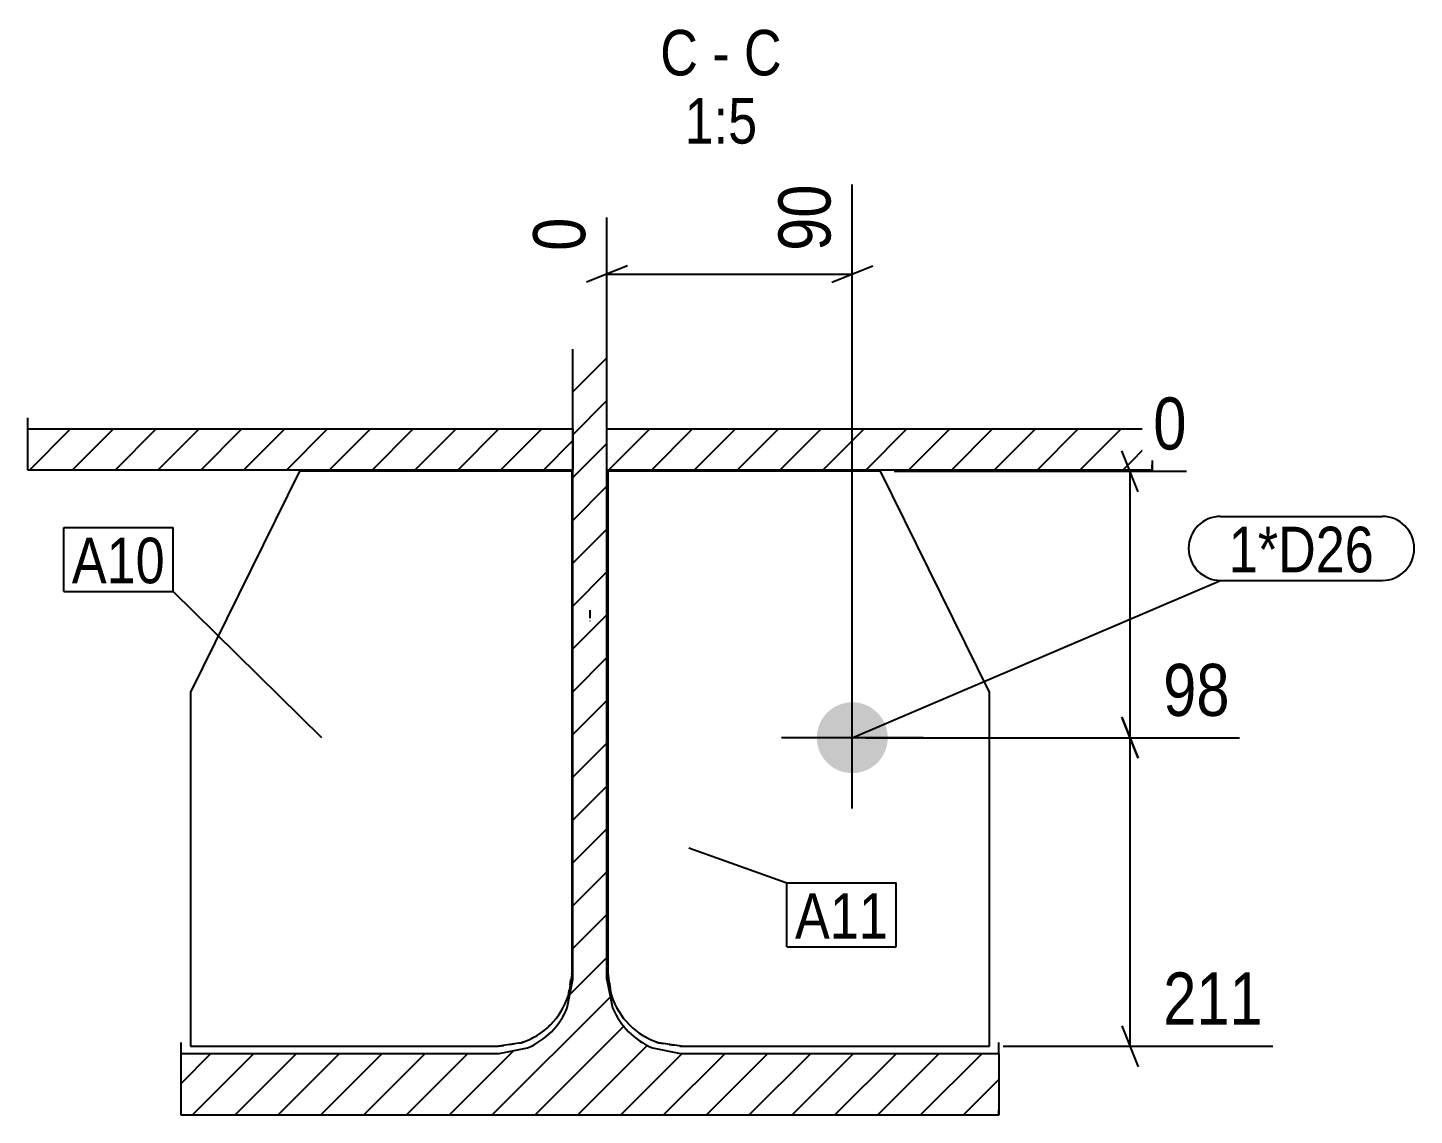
# Model space of a CAD drawing. Header units: millimetres. Extents: x 23 to 83937, y 8 to 4911.
# Drawn here: x 77831 to 78340, y 12 to 411 of the extents above; entities that cross this region are included whole.
import ezdxf

# ---------------------------------------------------------------- set-up
doc = ezdxf.new("R2010")
doc.units = ezdxf.units.MM
doc.linetypes.add('DXK_LINE_DOT2', pattern=[3.9198, 1.9599, -1.9599])
doc.linetypes.add('DXK_LINE_DOT3', pattern=[5.9187, 2.979, -0.9799, 0.9799, -0.9799])
for name, color, linetype in [('MÅLSÆTNING', 7, 'Continuous'), ('STÅL', 7, 'Continuous'), ('TEKST', 7, 'Continuous')]:
    doc.layers.add(name, color=color, linetype=linetype)
doc.styles.add('Arial Narrow', font='ARIALN.TTF', dxfattribs={"height": 0.2})

msp = doc.modelspace()

# ---------------------------------------------------------------- hatches: boundary and pattern name
at = {"layer": 'STÅL', "linetype": 'Continuous'}
h = msp.add_hatch(dxfattribs=at)
h.set_pattern_fill('', scale=3.5, style=0, pattern_type=0)
h.set_pattern_definition([(45, (78031.294, 293.173), (-7.85772, 7.85772), [])])
h.paths.add_polyline_path([(78043.79, 293.17), (78031.29, 293.17), (78031.29, 61.87), (78029.24, 51.46), (78023.39, 42.64), (78014.63, 36.74), (78004.29, 34.67), (77887.54, 34.67), (77887.54, 12), (78187.54, 12), (78187.54, 34.67), (78070.79, 34.67), (78060.46, 36.74), (78051.7, 42.64), (78045.85, 51.46), (78043.79, 61.87)])
h = msp.add_hatch(dxfattribs=at)
h.set_pattern_fill('', scale=3.5, style=0, pattern_type=0)
h.set_pattern_definition([(45, (77831.294, 263.878), (-7.8577, 7.8577), [])])
h.paths.add_polyline_path([(78031.29, 263.88), (77831.29, 263.88), (77831.29, 248.77), (78031.29, 248.77)])
h = msp.add_hatch(dxfattribs=at)
h.set_pattern_fill('', scale=3.5, style=0, pattern_type=0)
h.set_pattern_definition([(45, (78043.794, 263.878), (-7.8577, 7.8577), [])])
h.paths.add_polyline_path([(78243.79, 263.88), (78043.79, 263.88), (78043.79, 248.77), (78243.79, 248.77)])
msp.add_hatch(color=96, dxfattribs=at).paths.add_polyline_path([(78120.79, 150.55, -1), (78146.79, 150.55, -1)])

# ---------------------------------------------------------------- linework, layer by layer
at = {"layer": 'MÅLSÆTNING', "color": 7, "linetype": 'Continuous'}
for p, q in [((78133.79, 155.55), (78133.79, 353.58)), ((78043.79, 182.52), (78043.79, 341.4)), ((78051.29, 323.71), (78036.29, 317.71)), ((78043.79, 320.71), (78133.79, 320.71)), ((78126.29, 317.71), (78141.29, 323.71)), ((78238.71, 240.81), (78232.71, 255.81)), ((78149.09, 248.31), (78256.39, 248.31)), ((78235.71, 150.55), (78235.71, 248.31)), ((78232.71, 158.05), (78238.71, 143.05)), ((78238.71, 143.05), (78232.71, 158.05)), ((78138.79, 150.55), (78275.87, 150.55)), ((78138.79, 150.55), (78275.87, 150.55)), ((78235.71, 37.31), (78235.71, 150.55)), ((78232.71, 44.81), (78238.71, 29.81)), ((78189.09, 37.31), (78288.05, 37.31))]:
    msp.add_line(p, q, dxfattribs=at)
at = {"layer": 'STÅL', "color": 2, "linetype": 'Continuous'}
for p, q in [((78031.29, 61.87), (78031.29, 293.17)), ((78043.79, 61.87), (78043.79, 293.17)), ((77831.29, 263.88), (77831.29, 267.88)), ((78243.79, 263.88), (78243.79, 267.88)), ((77831.29, 263.88), (78031.29, 263.88)), ((77831.29, 248.77), (77831.29, 263.88)), ((78031.29, 263.88), (78031.29, 248.77)), ((78043.79, 263.88), (78243.79, 263.88)), ((78043.79, 248.77), (78043.79, 263.88)), ((78243.79, 263.88), (78243.79, 248.77)), ((78031.29, 248.77), (77831.29, 248.77)), ((77930.99, 248.31), (77890.99, 167.31)), ((78030.99, 248.31), (77930.99, 248.31)), ((78030.99, 64.31), (78030.99, 248.31)), ((78243.79, 248.77), (78043.79, 248.77)), ((78144.09, 248.31), (78044.09, 248.31)), ((78044.09, 248.31), (78044.09, 64.31)), ((78184.09, 167.31), (78144.09, 248.31)), ((77890.99, 167.31), (77890.99, 37.31)), ((78184.09, 37.31), (78184.09, 167.31)), ((78029.24, 51.46), (78031.29, 61.87)), ((78030.99, 64.31), (78029.67, 55.97)), ((78043.79, 61.87), (78045.85, 51.46)), ((78045.42, 55.97), (78044.09, 64.31)), ((77887.54, 34.67), (77887.54, 38.68)), ((77890.99, 37.31), (78003.99, 37.31)), ((78012.34, 38.63), (78003.99, 37.31)), ((78004.29, 34.67), (78014.63, 36.74)), ((78060.46, 36.74), (78070.79, 34.67)), ((78071.09, 37.31), (78062.75, 38.63)), ((78071.09, 37.31), (78184.09, 37.31)), ((78187.54, 34.67), (78187.54, 38.68)), ((77887.54, 12), (77887.54, 34.67)), ((77887.54, 34.67), (78004.29, 34.67)), ((78070.79, 34.67), (78187.54, 34.67)), ((78187.54, 34.67), (78187.54, 12)), ((78187.54, 12), (77887.54, 12))]:
    msp.add_line(p, q, dxfattribs=at)
at = {"layer": 'STÅL', "color": 7, "linetype": 'DXK_LINE_DOT2'}
for p, q in [((78031.29, 263.88), (78031.29, 267.88)), ((78043.79, 263.88), (78043.79, 267.88)), ((77831.29, 248.77), (77831.29, 252.77)), ((78031.29, 248.77), (78031.29, 252.77)), ((78043.79, 248.77), (78043.79, 252.77)), ((78243.79, 248.77), (78243.79, 252.77)), ((78029.67, 55.97), (78030.99, 64.31)), ((78031.29, 61.87), (78031.29, 65.88)), ((78043.79, 61.87), (78043.79, 65.88)), ((78044.09, 64.31), (78045.42, 55.97)), ((78003.99, 37.31), (78012.34, 38.63)), ((78062.75, 38.63), (78071.09, 37.31)), ((77887.54, 12), (77887.54, 16.01)), ((78187.54, 12), (78187.54, 16.01))]:
    msp.add_line(p, q, dxfattribs=at)
at = {"layer": 'STÅL', "color": 7, "linetype": 'DXK_LINE_DOT3'}
msp.add_line((78037.54, 197.36), (78037.54, 193.35), dxfattribs=at)
at = {"layer": 'STÅL', "color": 96, "linetype": 'Continuous'}
for p, q in [((78133.79, 124.55), (78133.79, 176.55)), ((78159.79, 150.55), (78107.79, 150.55))]:
    msp.add_line(p, q, dxfattribs=at)
at = {"layer": 'STÅL', "color": 2, "linetype": 'Continuous'}
for centre, radius, start, end in [((78003.99, 64.31), 27, 288, 342), ((78071.09, 64.31), 27, 198, 252), ((78004.16, 61.74), 27.1, 292.7149, 337.7138), ((78070.93, 61.74), 27.1, 202.2862, 247.2851)]:
    msp.add_arc(centre, radius, start, end, dxfattribs=at)
at = {"layer": 'STÅL', "color": 7, "linetype": 'DXK_LINE_DOT2'}
for centre, start, end in [((78003.99, 64.31), 288, 342), ((78071.09, 64.31), 198, 252)]:
    msp.add_arc(centre, 27, start, end, dxfattribs=at)
at = {"layer": 'TEKST', "color": 7, "linetype": 'Continuous'}
for p, q in [((78268.91, 231.76), (78328.2, 231.76)), ((77844.48, 227.73), (77884.6, 227.73)), ((77844.48, 204.23), (77844.48, 227.73)), ((77884.6, 204.23), (77884.6, 227.73)), ((77844.48, 204.23), (77884.6, 204.23)), ((77939.13, 150.55), (77884.6, 204.23)), ((78268.91, 208.26), (78328.2, 208.26)), ((78073.78, 110.17), (78109.78, 97.27)), ((78109.78, 97.27), (78149.9, 97.27)), ((78109.78, 73.77), (78109.78, 97.27)), ((78149.9, 73.77), (78149.9, 97.27)), ((78109.78, 73.77), (78149.9, 73.77))]:
    msp.add_line(p, q, dxfattribs=at)
for centre, start, end in [((78268.91, 220.01), 90, 270), ((78328.2, 220.01), 270, 90)]:
    msp.add_arc(centre, 11.75, start, end, dxfattribs=at)

# ---------------------------------------------------------------- wipeouts: each hides what was drawn before it
at = {"color": 0, "linetype": 'Continuous'}
for points, layer in [([(78276.22, 154.55), (78276.22, 182.55), (78243.85, 182.55), (78243.85, 154.55)], 'MÅLSÆTNING'), ([(78288.41, 41.31), (78288.41, 69.31), (78243.85, 69.31), (78243.85, 41.31)], 'MÅLSÆTNING'), ([(78077.17, 393.58), (78077.17, 411.08), (78063.33, 411.08), (78063.33, 393.58)], 'TEKST'), ([(78088.8, 393.58), (78088.8, 411.08), (78082.42, 411.08), (78082.42, 393.58)], 'TEKST'), ([(78107.89, 393.58), (78107.89, 411.08), (78094.05, 411.08), (78094.05, 393.58)], 'TEKST'), ([(78098.94, 368.58), (78098.94, 386.08), (78072.28, 386.08), (78072.28, 368.58)], 'TEKST')]:
    msp.add_wipeout(points, dxfattribs=at).dxf.layer = layer
at = {"color": 0}
for points in [[(77881.6, 207.23), (77881.6, 224.73), (77847.48, 224.73), (77847.48, 207.23)], [(78325.2, 211.26), (78325.2, 228.76), (78271.91, 228.76), (78271.91, 211.26)]]:
    msp.add_wipeout(points, dxfattribs=at).dxf.layer = 'TEKST'

# ---------------------------------------------------------------- next in the draw order: linework, layer by layer
at = {"layer": 'TEKST', "color": 7, "linetype": 'Continuous'}
msp.add_line((78133.79, 150.55), (78268.91, 208.26), dxfattribs=at)

# ---------------------------------------------------------------- next in the draw order: texts
at = {"layer": 'MÅLSÆTNING', "color": 3, "linetype": 'Continuous', "style": 'Arial Narrow'}
for s, p in [('98', (78247.85, 158.55)), ('211', (78247.85, 45.31))]:
    msp.add_text(s, height=19.089, dxfattribs=at).set_placement(p)
at = {"layer": 'TEKST', "color": 3, "linetype": 'Continuous', "style": 'Arial Narrow'}
for s, height, p in [('C', 16.7, (78063.33, 393.58)), ('C', 16.7, (78094.05, 393.58)), ('-', 16.7, (78082.42, 393.58)), ('1:5', 16.702, (78072.28, 368.58))]:
    msp.add_text(s, height=height, dxfattribs=at).set_placement(p)

# ---------------------------------------------------------------- next in the draw order: wipeouts: each hides what was drawn before it
at = {"color": 0, "linetype": 'Continuous'}
for points in [[(78129.79, 357.58), (78101.79, 357.58), (78101.8, 325.21), (78129.8, 325.21)], [(78039.79, 345.4), (78011.79, 345.4), (78011.79, 325.21), (78039.79, 325.21)], [(78260.39, 252.31), (78260.39, 280.31), (78240.21, 280.31), (78240.21, 252.31)]]:
    msp.add_wipeout(points, dxfattribs=at).dxf.layer = 'MÅLSÆTNING'
at = {"color": 0}
for points in [[(77881.6, 207.23), (77881.6, 224.73), (77847.48, 224.73), (77847.48, 207.23)], [(78325.2, 211.26), (78325.2, 228.76), (78271.91, 228.76), (78271.91, 211.26)], [(78146.9, 76.77), (78146.9, 94.27), (78112.78, 94.27), (78112.78, 76.77)]]:
    msp.add_wipeout(points, dxfattribs=at).dxf.layer = 'TEKST'

# ---------------------------------------------------------------- next in the draw order: texts
at = {"layer": 'MÅLSÆTNING', "color": 3, "linetype": 'Continuous', "style": 'Arial Narrow'}
for s, height, p in [('90', 19.089, (78125.79, 329.21)), ('0', 19.09, (78035.79, 329.21))]:
    msp.add_text(s, height=height, rotation=90.0002, dxfattribs=at).set_placement(p)
msp.add_text('0', height=19.09, dxfattribs=at).set_placement((78244.21, 256.31))
at = {"layer": 'TEKST', "color": 3, "style": 'Arial Narrow'}
for s, p in [('A10', (77847.48, 207.23)), ('1*D26', (78271.91, 211.26))]:
    msp.add_text(s, height=16.702, dxfattribs=at).set_placement(p)

# ---------------------------------------------------------------- next in the draw order: wipeouts: each hides what was drawn before it
at = {"color": 0}
msp.add_wipeout([(78146.9, 76.77), (78146.9, 94.27), (78112.78, 94.27), (78112.78, 76.77)], dxfattribs=at).dxf.layer = 'TEKST'

# ---------------------------------------------------------------- next in the draw order: texts
at = {"layer": 'TEKST', "color": 3, "style": 'Arial Narrow'}
msp.add_text('A11', height=16.702, dxfattribs=at).set_placement((78112.78, 76.77))

doc.saveas('drawing.dxf')
